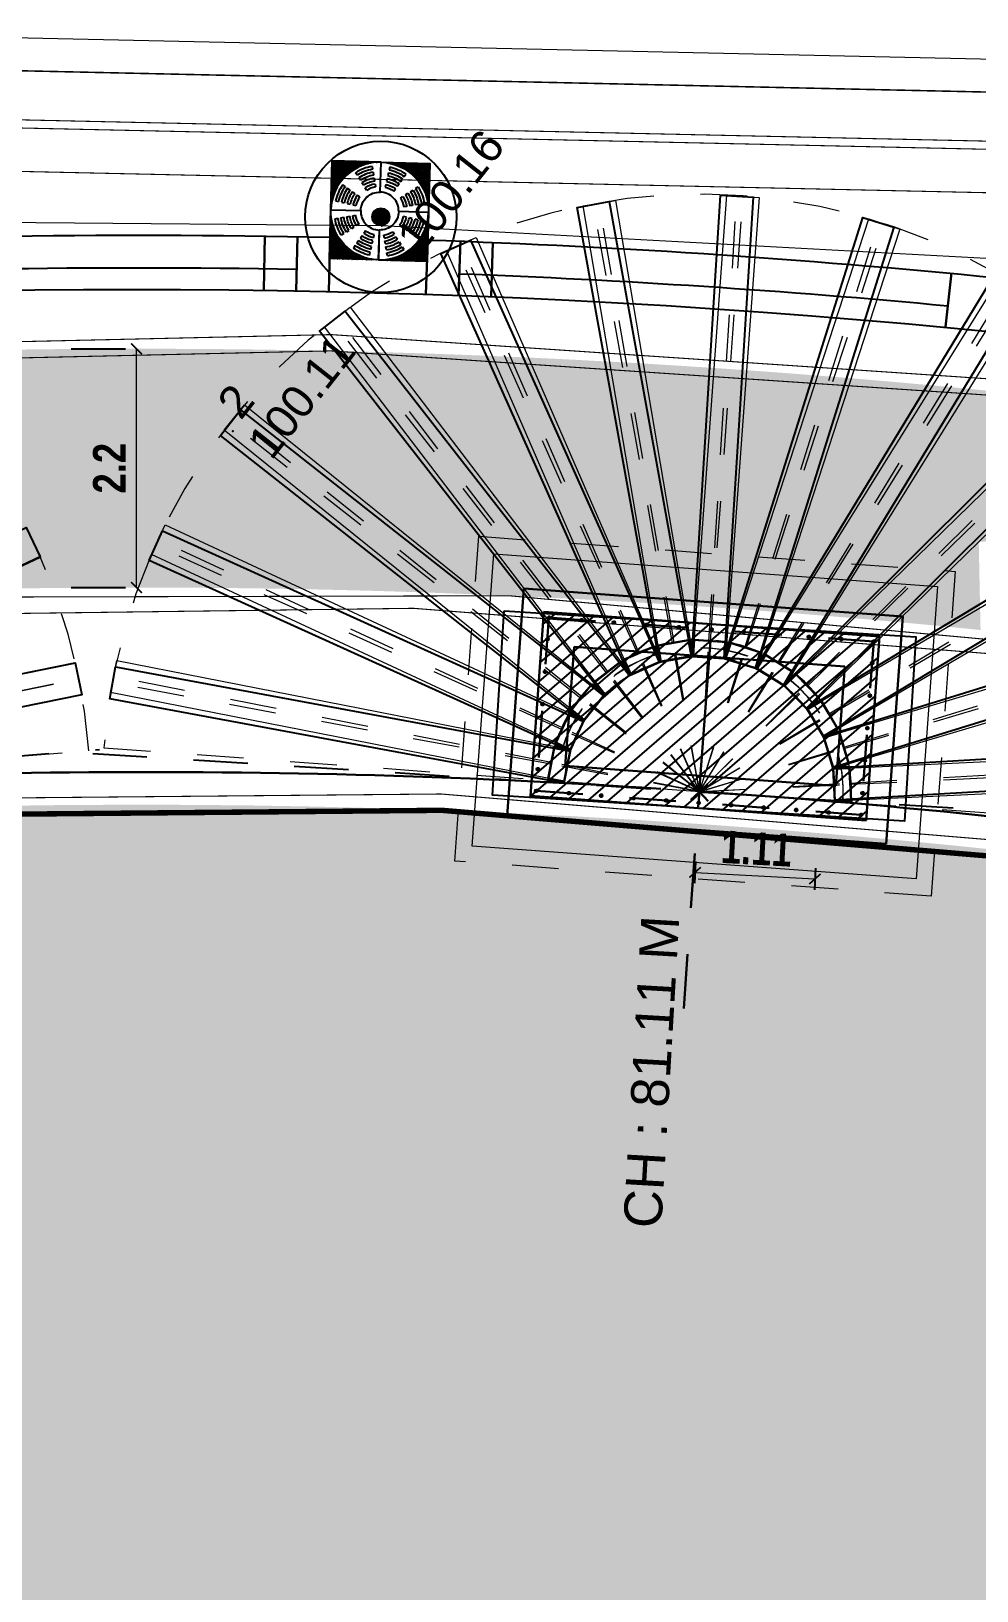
# Model space of a CAD drawing. Header units: metres. Extents: x 6 to 601, y -20 to 118.
# Drawn here: x 280.527 to 282.552, y 59.824 to 63.164 of the extents above; entities that cross this region are included whole.
import ezdxf

# ---------------------------------------------------------------- set-up
doc = ezdxf.new("R2010")
doc.units = ezdxf.units.M
doc.header["$MEASUREMENT"] = 0
for name, pattern in [('DASHED', [0.75, 0.5, -0.25]), ('DASHED2', [0.375, 0.25, -0.125]), ('HIDDEN', [0.375, 0.25, -0.125])]:
    doc.linetypes.add(name, pattern=pattern)
for name, color, linetype, lineweight in [('base plate', 40, 'Continuous', 30), ('boult', 142, 'Continuous', 30), ('DASHED LINE', 8, 'DASHED2', 5), ('EXISTING ROAD', 7, 'Continuous', 5), ('foundation wall and slab', 7, 'Continuous', 30), ('PDA_Tactile band', 250, 'Continuous', 30), ('Treegirth', 13, 'Continuous', 30), ('WALL', 46, 'Continuous', 30)]:
    doc.layers.add(name, color=color, linetype=linetype, lineweight=lineweight)
for name, color, linetype in [('EL', 4, 'Continuous'), ('FOOTPATH', 30, 'Continuous'), ('HATCH', 8, 'Continuous'), ('PDA-Tree Girth', 7, 'Continuous'), ('PDA-Tree Grating', 7, 'Continuous'), ('PDA_Kerb Edge', 7, 'Continuous'), ('PDA_Utility Band', 7, 'Continuous'), ('PN', 7, 'Continuous'), ('PT', 2, 'Continuous'), ('Tree foliage', 74, 'Continuous'), ('Treegirth Hach', 96, 'Continuous')]:
    doc.layers.add(name, color=color, linetype=linetype)
for name, color, linetype, true_color in [('PDA - Dimensions', 7, 'Continuous', 0x000000), ('PDA - Hatch 4 - Pedestrian Ramp', 7, 'Continuous', 0xb3b3b3), ('PDA_Chainage Lines', 7, 'DASHED', 0x636466), ('PDA_Chainage Text', 7, 'Continuous', 0x636466)]:
    doc.layers.add(name, color=color, linetype=linetype, true_color=true_color)
doc.styles.add('AR', font='arial.ttf')
doc.styles.add('ARIAL', font='arialbd.ttf', dxfattribs={"width": 0.8})
doc.styles.get("Standard").update_dxf_attribs({"font": 'arial.ttf'})
doc.dimstyles.new('PDA_Dimentions', dxfattribs={"dimtxt": 0.3, "dimasz": 0.1, "dimexe": 0.075, "dimexo": 0.625, "dimgap": 0.1, "dimtad": 1, "dimdsep": 46, "dimtxsty": 'ARIAL', "dimblk": 'ARCHTICK', "dimcen": 0.09, "dimadec": 0, "dimazin": 0, "dimtfac": 1, "dimtmove": 1, "dimatfit": 3, "dimldrblk": 'ARCHTICK', "dimfxl": 1, "dimfxlon": 1, "dimlwd": 9, "dimarcsym": 0})

# ---------------------------------------------------------------- blocks, each defined once
blk = doc.blocks.new('Survey Base')
at = {"layer": 'Treegirth Hach', "lineweight": 5}
blk.add_hatch(color=8, dxfattribs=at).paths.add_polyline_path([(9991.21648314368, 10019.48056638286, 1), (9991.051664457782, 10019.48056638286, 1)])
at = {"layer": 'FOOTPATH', "color": 8, "lineweight": 5, "elevation": 99.6477}
blk.add_lwpolyline([(10004.7866114594, 9983.211269995612), (10004.2325, 9986.7247), (10003.5593, 9990.6829), (10001.8389, 9997.6047), (9999.6429, 10004.4286), (9997.7572, 10009.3528), (9994.7248, 10014.2305), (9991.0763, 10019.4218), (9986.6774, 10025.1078), (9979.9372, 10032.6138), (9975.0012, 10037.5156), (9969.0402, 10042.1762), (9965.306, 10044.5989), (9960.9045, 10046.3417), (9954.5509, 10049.0768), (9947.7635, 10051.9592), (9932.1836, 10058.0972), (9925.8846, 10060.5998), (9916.5229, 10064.388), (9910.5096, 10066.7966), (9893.365074992047, 10073.6770752974)], dxfattribs=at)
at = {"layer": 'PT'}
for p in [(9991.0763, 10019.4218, 100.1605), (9988.741, 10019.331, 100.11), (9988.741, 10019.331, 100.11), (9988.7411, 10019.3317, 100.1061)]:
    blk.add_point(p, dxfattribs=at)
at = {"layer": 'Tree foliage'}
blk.add_circle((9991.134073800731, 10019.48056638286, 99.6477), 0.6969396368210732, dxfattribs=at)
at = {"layer": 'Treegirth', "color": 8, "lineweight": 5}
blk.add_circle((9991.134073800731, 10019.48056638286, 99.6477), 0.08240934294981997, dxfattribs=at)
at = {"layer": 'WALL', "color": 8, "lineweight": 5, "elevation": 99.6741}
for points in [[(10005.7433602174, 9976.214725753698), (10005.85086703158, 9978.471623570202), (10007.71474902527, 9979.52146025633), (10007.71155925502, 9982.737934850255), (10002.97827649431, 9999.693215556455), (10000.58913723579, 10006.69949227649), (9997.729791051574, 10013.32808185173), (9988.674198232458, 10025.37261413683), (9980.402598096907, 10034.86773244021), (9973.216165662312, 10041.51718168738), (9964.660724990565, 10046.7982571348), (9955.386045016352, 10051.1989520991), (9934.539648831074, 10059.20383697383), (9918.251381458234, 10065.60660556681), (9894.152096703952, 10075.48659133106)], [(10005.4437, 9976.229), (10005.5591, 9978.6516), (10007.41457509145, 9979.696701475195), (10007.4116, 9982.6967), (10002.6916, 9999.6044), (10000.309, 10006.5915), (9997.4685, 10013.1764), (9988.4409, 10025.1837), (9980.187, 10034.6585), (9973.0338, 10041.2772), (9964.5172, 10046.5343), (9955.2678, 10050.923), (9934.431, 10058.9242), (9918.1396, 10065.3282), (9894.032416778959, 10075.21142389933)]]:
    blk.add_lwpolyline(points, dxfattribs=at)
at = {"layer": 'EL'}
for s, p in [('100.16', (9991.0763, 10018.9718, 100.1605)), ('100.11', (9988.741, 10018.881, 100.11)), ('100.11', (9988.741, 10018.881, 100.11)), ('100.11', (9988.7411, 10018.8817, 100.1061))]:
    blk.add_text(s, height=0.3, dxfattribs=at).set_placement(p)
at = {"layer": 'PN'}
blk.add_text(' 2', height=0.3, dxfattribs=at).set_placement((9988.741, 10019.331, 100.11))
blk.add_text(' 2', height=0.3, dxfattribs=at).set_placement((9988.741, 10019.331, 100.11))
blk = doc.blocks.new('grating 2')
at = {"layer": 'PDA - Hatch 4 - Pedestrian Ramp', "ltscale": 0.1, "true_color": 0xc9c9c9}
h = blk.add_hatch(dxfattribs=at)
h.set_pattern_fill('ANSI36', color=9, scale=0.1, angle=95.22659420207617)
h.set_pattern_definition([(140.2265942020762, (8977.282069813158, -3736.417957618297), (-0.02480961240675281, 0.004387340564248081), [0.03125, -0.00625, 0, -0.00625])])
h.paths.add_polyline_path([(3400.416178192349, 2388.081141613099), (3400.493608786393, 2387.234675722997, -0.4142135623730951), (3401.262644082451, 2388.158572207144)])
at = {"layer": 'PDA-Tree Girth', "color": 254}
for p, q in [((3401.114567144472, 2388.06794988544), (3401.129424362024, 2388.018152292291)), ((3400.876625263392, 2387.884896955622), (3400.843938064359, 2387.925296017695)), ((3400.941999661459, 2387.804098831479), (3400.909312462425, 2387.844497893552)), ((3401.007374059524, 2387.723300707334), (3400.974686860492, 2387.763699769407)), ((3401.144281579577, 2387.96835469914), (3401.15913879713, 2387.918557105991)), ((3401.173996014683, 2387.868759512842), (3401.188853232235, 2387.818961919692)), ((3401.203710449789, 2387.769164326543), (3401.218567667342, 2387.719366733393)), ((3400.692705761778, 2387.663941452308), (3400.647046675877, 2387.688756469368)), ((3400.784023933576, 2387.614311418185), (3400.738364847677, 2387.639126435246)), ((3400.875342105374, 2387.564681384063), (3400.829683019476, 2387.589496401124)), ((3400.966660277173, 2387.51505134994), (3400.921001191274, 2387.539866367002)), ((3401.07274845759, 2387.64250258319), (3401.040061258557, 2387.682901645263)), ((3400.555861177751, 2387.396736898251), (3400.607527880209, 2387.391161142332)), ((3400.659194582667, 2387.385585386413), (3400.710861285124, 2387.380009630493)), ((3400.762527987582, 2387.374433874573), (3400.81419469004, 2387.368858118653)), ((3400.865861392496, 2387.363282362733), (3400.917528094955, 2387.357706606813))]:
    blk.add_line(p, q, dxfattribs=at)
at = {"layer": 'PDA-Tree Girth'}
blk.add_lwpolyline([(3400.493608786395, 2387.234675722997), (3401.011115059011, 2387.282014686775, -0.4142135623751762), (3401.309983046229, 2387.641065934526), (3401.262644082451, 2388.158572207144)], format="xyb", dxfattribs=at)
blk.add_arc((3401.340074676496, 2387.312106317042), 0.8499999999999772, 95.22659420206618, 185.2265942021243, dxfattribs=at)
at = {"layer": 'PDA-Tree Girth', "color": 254}
for radius, start, end in [(0.7887668520473567, 106.6125843642425, 128.9765942177965), (0.7368001588977109, 106.6125843642425, 128.9765942177965), (0.6848334657480651, 106.6125843642425, 128.9765942177965), (0.6328667725984195, 106.6125843642425, 128.9765942177965), (0.5809000794488037, 106.6125843642425, 128.9765942177965), (0.5289333862992164, 106.6125843642425, 128.9765942177965), (0.4769666931496293, 106.6125843642425, 128.9765942177965), (0.7887668520473567, 151.4765941863362, 173.8406040346555), (0.7368001588977109, 151.4765941863362, 173.8406040346555), (0.6848334657480651, 151.4765941863362, 173.8406040346555), (0.6328667725984195, 151.4765941863362, 173.8406040346555), (0.5809000794488037, 151.4765941863362, 173.8406040346555), (0.5289333862992164, 151.4765941863362, 173.8406040346555), (0.4769666931496293, 151.4765941863362, 173.8406040346555), (0.425000000000042, 151.4765941863362, 173.8406040346555), (0.425000000000042, 106.6125843642425, 128.9765942177965)]:
    blk.add_arc((3401.340074676496, 2387.312106317042), radius, start, end, dxfattribs=at)
at = {"layer": 'PDA-Tree Grating'}
blk.add_lwpolyline([(3401.262644082451, 2388.158572207144), (3400.416178192349, 2388.081141613099), (3400.493608786393, 2387.234675722997)], dxfattribs=at)
blk = doc.blocks.new('_ArchTick')
at = {"color": 0, "linetype": 'ByBlock', "const_width": 0.15}
blk.add_lwpolyline([(-0.5, -0.5), (0.5, 0.5)], dxfattribs=at)
blk = doc.blocks.new('*D547')
at = {"layer": 'Defpoints', "color": 0, "transparency": 16777216}
for p in [(352.2903097816247, 268.6305663205495), (352.3148610212012, 268.6305663205495), (352.3148610213467, 266.4305663224224)]:
    blk.add_point(p, dxfattribs=at)
at = {"layer": 'PDA_Tactile band', "color": 0, "lineweight": -2, "transparency": 16777216}
for p, q in [((351.6898610212012, 268.6305663205495), (352.1903097816247, 268.6305663205495)), ((351.6898610213467, 266.4305663224224), (352.1903097816247, 266.4305663224224))]:
    blk.add_line(p, q, dxfattribs=at)
at = {"layer": 'PDA_Tactile band', "color": 0, "lineweight": 9, "transparency": 16777216}
blk.add_line((352.2903097816247, 266.4305663224224), (352.2903097816247, 268.6305663205495), dxfattribs=at)
at = {"layer": 'PDA_Tactile band', "color": 0, "lineweight": 9, "transparency": 16777216, "xscale": 0.1, "yscale": 0.1, "zscale": 0.1}
for p, rotation in [((352.2903097816247, 268.6305663205495), 90), ((352.2903097816247, 266.4305663224224), 270)]:
    blk.add_blockref('_ArchTick', p, dxfattribs=dict(at, rotation=rotation))
at = {"layer": 'PDA_Tactile band', "color": 0, "transparency": 16777216, "insert": (352.0396958662086, 267.5305663214858), "char_height": 0.3, "attachment_point": 5, "rotation": 90, "style": 'ARIAL'}
blk.add_mtext('2.2', dxfattribs=at)
blk = doc.blocks.new('*U448')
blk.add_lwpolyline([(0.05641654661860684, -0.1579309129576671), (0.09249480239503782, 0.1398917850694232), (-0.05641654661849316, 0.1579309129576671), (-0.09249480239498098, -0.139891785069409)], close=True)
blk = doc.blocks.new('*U449')
at = {"color": 0, "linetype": 'ByBlock', "lineweight": -2, "transparency": 16777216}
for p, rotation in [((414.4703104639679, 57.93435851669083), 276.9230769230771), ((413.8588475626099, 57.78330548421348), 304.6153846153848), ((414.1554084339013, 57.89595451952702), 290.7692307692309), ((414.7852526914445, 57.89628557498259), 263.0769230769233), ((415.0819318188385, 57.78394835538489), 249.2307692307695), ((413.5978628899781, 57.60295816322004), 318.4615384615385), ((415.3431059336506, 57.60387548877154), 235.3846153846157), ((413.3876218965387, 57.36539368730702), 332.3076923076924), ((415.5535965456571, 57.36653215561189), 221.5384615384619), ((413.2403430246354, 57.08441844030273), 346.1538461538462), ((415.7011707055906, 57.08571188772127), 207.6923076923081), ((415.7772519396858, 56.77773493832933), 193.8461538461543)]:
    blk.add_blockref('*U448', p, dxfattribs=dict(at, rotation=rotation))
blk.add_blockref('*U448', (413.1645855869664, 56.7763616822596), dxfattribs=at)
blk = doc.blocks.new('*U450')
at = {"layer": 'DASHED LINE'}
blk.add_line((0.690436106006814, -0.08347524936893791), (-0.6904361060068709, 0.08347524936894501), dxfattribs=at)
blk = doc.blocks.new('*U451')
at = {"color": 0, "linetype": 'ByBlock', "lineweight": -2, "transparency": 16777216}
for p, rotation in [((414.3042208211149, 57.293600452492), 290.7692307692309), ((414.470645869143, 57.31389462633893), 276.9230769230771), ((414.6370916214359, 57.29377096745409), 263.0769230769233), ((414.7938848558761, 57.23439898974537), 249.2307692307695), ((414.1474884962126, 57.23406786953098), 304.6153846153847), ((414.9319133195982, 57.13922917674881), 235.3846153846157), ((414.0095576074607, 57.13875669478542), 318.4615384615385), ((415.0431553000037, 57.01379245206759), 221.5384615384619), ((413.898444196755, 57.01320606728951), 332.3076923076924), ((415.1211458175395, 56.86537874219625), 207.692307692308), ((413.8206057716448, 56.86471253315535), 346.1538461538462), ((415.1613523468105, 56.70261331249061), 193.8461538461542)]:
    blk.add_blockref('*U450', p, dxfattribs=dict(at, rotation=rotation))
blk.add_blockref('*U450', (413.7805660184665, 56.70190599683478), dxfattribs=at)
blk = doc.blocks.new('*U452')
blk.add_lwpolyline([(2.095111397620485, -0.4048994177627776), (-2.131111158647741, 0.1070653833203465), (-2.095126483942636, 0.4048994177627776), (2.131111158647684, -0.1070672108780428)])
blk = doc.blocks.new('*U453')
at = {"color": 0, "linetype": 'ByBlock', "lineweight": -2, "transparency": 16777216}
for p, rotation in [((422.636090987239, 59.98795750242099), 276.9230769230771), ((421.8297471062255, 59.88974331678241), 290.7692307692308), ((423.4425081736191, 59.89034704079299), 263.0769230769233), ((424.2021326297007, 59.60258469712863), 249.2307692307694), ((421.0703383060025, 59.60141233535253), 304.6153846153847), ((424.8708177432189, 59.14139417286815), 235.3846153846156), ((420.4019986657002, 59.13972130673158), 318.4615384615385), ((425.4097019659474, 58.53357818492218), 221.5384615384618), ((419.8635696558973, 58.53150203532439), 332.3076923076924), ((425.7874673056259, 57.81446078918896), 207.6923076923079), ((419.4863428135336, 57.81210201439807), 346.1538461538462), ((425.9821594138331, 57.0258344748231), 193.8461538461542)]:
    blk.add_blockref('*U452', p, dxfattribs=dict(at, rotation=rotation))
blk.add_blockref('*U452', (419.2922411915235, 57.02333015825616), dxfattribs=at)
blk = doc.blocks.new('*U454')
at = {"layer": 'DASHED LINE'}
blk.add_line((2.038678879989163, -0.2469656562969931), (-2.03867887998922, 0.2469656562970002), dxfattribs=at)
blk = doc.blocks.new('*U455')
at = {"color": 0, "linetype": 'ByBlock', "lineweight": -2, "transparency": 16777216}
for p, rotation in [((422.6360692458626, 60.06294154116071), 276.9230769230772), ((421.8117811415721, 59.96254325258238), 290.769230769231), ((423.4604319190496, 59.96315738269681), 263.0769230769233), ((424.2369601990038, 59.66898986977994), 249.2307692307695), ((421.035472234634, 59.66779730056104), 304.6153846153848), ((424.9205250846597, 59.1975349490054), 235.3846153846157), ((420.3522587769516, 59.19583324847024), 318.4615384615385), ((425.4714002695203, 58.57619186669973), 221.5384615384619), ((419.8018466513055, 58.57407993149798), 332.3076923076924), ((425.8575708901913, 57.8410708243163), 207.6923076923081), ((419.4162238097715, 57.83867139244531), 346.1538461538462), ((426.0565941138724, 57.03489438478218), 193.8461538461543)]:
    blk.add_blockref('*U454', p, dxfattribs=dict(at, rotation=rotation))
blk.add_blockref('*U454', (419.2178012502176, 57.03234690250072), dxfattribs=at)
blk = doc.blocks.new('tree1')
at = {"color": 1, "lineweight": 30}
for p, q in [((488.4161584743432, 79.61352992475265), (488.5842318650034, 79.45307710396216)), ((488.4258935361611, 79.45539307698962), (488.5721723742903, 79.60859721413729))]:
    blk.add_line(p, q, dxfattribs=at)
at = {"linetype": 'DASHED'}
blk.add_line((482.9002406898329, 79.53326005811515), (494.1002406898329, 79.53326005811515), dxfattribs=at)
blk.add_lwpolyline([(486.6002406898334, 81.08326005811514), (490.4002406898334, 81.08326005811514), (490.4002406898334, 79.38326005811514), (486.6002406898334, 79.38326005811514)], close=True)
at = {"layer": 'DASHED LINE'}
for radius in [1.4, 1.324999999999998, 1.25]:
    blk.add_arc((488.5002406898328, 79.53326005811509), radius, 2.882441545614316e-07, 180.0000002882435, dxfattribs=at)
for name, p in [('*U453', (65.86288834761234, 22.91482931064924)), ('*U455', (65.86288834761234, 22.91482931064924)), ('*U449', (74.02923856535944, 22.91482931064924)), ('*U451', (74.02923856535944, 22.91482931064924))]:
    blk.add_blockref(name, p)
blk = doc.blocks.new('*D512')
at = {"layer": 'Defpoints', "color": 0, "transparency": 16777216}
for p in [(357.4748791525853, 264.5300230566754), (358.5794280849495, 264.4695242012967), (358.5398292801107, 263.7465548602436)]:
    blk.add_point(p, dxfattribs=at)
at = {"layer": 'PDA_Tactile band', "color": 0, "lineweight": -2, "transparency": 16777216}
for p, q in [((357.4406976032517, 263.9059584593098), (357.4298112998532, 263.7072033800438)), ((358.5452465356159, 263.8454596039311), (358.5343602322174, 263.6467045246651))]:
    blk.add_line(p, q, dxfattribs=at)
at = {"layer": 'PDA_Tactile band', "color": 0, "lineweight": 9, "transparency": 16777216}
blk.add_line((357.4352803477465, 263.8070537156223), (358.5398292801107, 263.7465548602436), dxfattribs=at)
at = {"layer": 'PDA_Tactile band', "color": 0, "lineweight": 9, "transparency": 16777216, "xscale": 0.1, "yscale": 0.1, "zscale": 0.1}
for p, rotation in [((357.4352803477465, 263.8070537156223), 176.8649021794311), ((358.5398292801107, 263.7465548602436), 356.8649021794311)]:
    blk.add_blockref('_ArchTick', p, dxfattribs=dict(at, rotation=rotation))
at = {"layer": 'PDA_Tactile band', "color": 0, "transparency": 16777216, "insert": (358.0012610089902, 264.0270431234824), "char_height": 0.3, "attachment_point": 5, "rotation": 356.8649021794311, "style": 'ARIAL'}
blk.add_mtext('1.11', dxfattribs=at)
blk = doc.blocks.new('*U457')
blk.add_lwpolyline([(0.05641654661860684, -0.1579309129576671), (0.09249480239503782, 0.1398917850694232), (-0.05641654661849316, 0.1579309129576671), (-0.09249480239498098, -0.139891785069409)], close=True)
blk = doc.blocks.new('*U458')
at = {"layer": 'DASHED LINE'}
blk.add_line((0.690436106006814, -0.08347524936893791), (-0.6904361060068709, 0.08347524936894501), dxfattribs=at)
blk = doc.blocks.new('*U459')
at = {"layer": 'DASHED LINE'}
blk.add_line((2.038678879989163, -0.2469656562969931), (-2.03867887998922, 0.2469656562970002), dxfattribs=at)
blk = doc.blocks.new('zw$CD35')
at = {"lineweight": 9}
for points in [[(5.349329248408637, 1.240885874912236), (5.34814641271695, 5.498005047963202), (5.648146374945398, 5.498182667830654), (5.649329214859524, 1.241048298166129)], [(5.056744048123843, 1.168770098260079), (4.036800280637658, 5.30190205403218), (4.328040281974924, 5.373869202836037), (5.347987690348521, 1.240722493046846)], [(5.650670889520255, 1.24088587659311), (6.668317727734042, 5.374583974583807), (6.959642743504448, 5.302961742893777), (5.941992272602735, 1.169248888864999)], [(4.78991927700249, 1.028729653445479), (2.810490002143346, 4.797671785992625), (3.076044232326041, 4.93724599463435), (5.055480573142426, 1.168290408116425)], [(5.943256090609568, 1.168770103205011), (7.920590667487594, 4.938811618061449), (8.186309985806728, 4.799551958583543), (6.208968350449029, 1.029496985831797)], [(4.564361820873566, 0.8289031820947539), (1.740484273163613, 4.014618274220545), (1.96491968558387, 4.213687997025488), (4.788807313673144, 1.027961532871107)], [(6.210080863293198, 1.028729661367094), (9.03218768054606, 4.216013483789148), (9.256858660483639, 4.017209661743958), (6.434741769172539, 0.829914461693325)], [(4.393180259219304, 0.5809038723831392), (0.8889679373541954, 2.998249742536429), (1.059241161631681, 3.245245770804166), (4.563465992463183, 0.8278912714654438)], [(6.435638321651363, 0.8289031925326706), (9.938506789001229, 3.24819597206648), (10.10907236984906, 3.001401742968779), (6.606191398330043, 0.5821003272995384)], [(4.286323042183334, 0.2991445427502681), (0.3054280290163405, 1.807633835652472), (0.411643404274034, 2.088201658014115), (4.392552628018835, 0.5797069802665272)], [(6.606819886072339, 0.5809038847307477), (10.58687602060565, 2.091605118801258), (10.69342355078553, 1.811163266185682), (6.713353208669001, 0.3004566393736887)], [(4.250000322809683, 2.128089704456215e-08), (0.02377776654145691, 0.5119648223640212), (0.05976244124656205, 0.8097988568064522), (4.286000083836882, 0.2978322281656318)], [(6.713677106251571, 0.2991445562899672), (10.93961451234467, 0.8134577803485636), (10.97595183668705, 0.5156665653244725), (6.749999345289769, 0.001351505324873603)]]:
    blk.add_lwpolyline(points, dxfattribs=at)
at = {"layer": 'DASHED LINE', "lineweight": 9}
blk.add_line((1.587304723216221e-07, 3.637978807091713e-12), (10.99999984127862, 4.609501047525555e-08), dxfattribs=at)
for centre, radius, start, end in [((5.5, 0.001321378349530278), 5.500000000000005, 359.986235134099, 180.0137653460444), ((5.500000075886419, 2.825254341587424e-08), 1.4, 2.882736701088755e-07, 180.0000002882737), ((5.500000075886419, 2.825254341587424e-08), 1.324999999999998, 2.882736701088755e-07, 180.0000002882737), ((5.500000075886419, 2.825254341587424e-08), 1.25, 2.882736701088755e-07, 180.0000002882737)]:
    blk.add_arc(centre, radius, start, end, dxfattribs=at)
at = {"color": 0, "linetype": 'ByBlock', "lineweight": 9}
for name, p, rotation in [('*U459', (5.49871697952824, 3.444510821948228), 276.9230769230772), ('*U459', (4.674428875237709, 3.344112533369895), 290.769230769231), ('*U459', (6.323079652715251, 3.34472666348433), 263.0769230769233), ('*U459', (7.099607932669414, 3.050559150567452), 249.2307692307695), ('*U459', (3.898119968299682, 3.049366581348558), 304.6153846153848), ('*U459', (7.78317281832534, 2.579104229792918), 235.3846153846157), ('*U459', (3.214906510617254, 2.57740252925776), 318.4615384615385), ('*U459', (8.334048003185956, 1.957761147487247), 221.5384615384619), ('*U459', (2.664494384971135, 1.955649212285493), 332.3076923076924), ('*U459', (8.720218623856965, 1.222640105103821), 207.6923076923081), ('*U459', (2.278871543437106, 1.22024067323283), 346.1538461538462), ('*U457', (4.887845514022615, 1.164874765000995), 304.6153846153848), ('*U457', (5.184406385314048, 1.27752380031454), 290.7692307692309), ('*U458', (5.33321877252763, 0.6751697332795175), 290.7692307692309), ('*U457', (5.499308415380654, 1.315927797478345), 276.9230769230771), ('*U458', (5.499643820555718, 0.6954639071264452), 276.9230769230771), ('*U458', (5.666089572848648, 0.6753402482416107), 263.0769230769233), ('*U457', (5.814250642857246, 1.277854855770109), 263.0769230769233), ('*U457', (6.110929770251232, 1.165517636172403), 249.2307692307695), ('*U457', (4.626860841390851, 0.9845274440075613), 318.4615384615385), ('*U458', (5.176486447625336, 0.6156371503184985), 304.6153846153847), ('*U458', (5.822882807288863, 0.615968270532882), 249.2307692307695), ('*U457', (6.372103885063325, 0.9854447695590594), 235.3846153846157), ('*U458', (5.038555558873441, 0.5203259755729377), 318.4615384615385), ('*U458', (5.960911271010957, 0.5207984575363227), 235.3846153846157), ('*U459', (8.919241847538103, 0.4164636655697009), 193.8461538461543), ('*U457', (4.416619847951438, 0.746962968094536), 332.3076923076924), ('*U458', (6.07215325141641, 0.3953617328551076), 221.5384615384619), ('*U457', (6.582594497069863, 0.7481014363994092), 221.5384615384619), ('*U458', (4.9274421481677, 0.394775348077026), 332.3076923076924), ('*U457', (4.26934097604817, 0.4659877210902437), 346.1538461538462), ('*U458', (6.150143768952205, 0.2469480229837657), 207.692307692308), ('*U457', (6.730168657003333, 0.4672811685087908), 207.692307692308), ('*U458', (4.849603723057555, 0.2462818139428649), 346.1538461538462), ('*U458', (6.190350298223223, 0.08418259327812905), 193.8461538461542), ('*U457', (6.80624989109856, 0.1593042191168479), 193.8461538461542)]:
    blk.add_blockref(name, p, dxfattribs=dict(at, rotation=rotation))
for name, p in [('*U459', (2.08044898388323, 0.4139161832882365)), ('*U457', (4.19358353837913, 0.1579309630471144)), ('*U458', (4.809563969879264, 0.08347527762229845))]:
    blk.add_blockref(name, p, dxfattribs=at)
blk = doc.blocks.new('site plan')
at = {"true_color": 0xf27172, "transparency": 33554585}
h = blk.add_hatch(color=11, dxfattribs=at)
h.dxf.hatch_style = 1
edge = h.paths.add_edge_path()
edge.add_arc((352.3148610264307, 189.4305662853658), 79.20000003518692, 112.7258545018462, 119.6243027778354)
edge.add_line((313.165459101645, 258.2779651796245), (310.5484366106339, 256.789820863467))
edge.add_line((310.5484366106339, 256.789820863467), (311.5713872515062, 254.8406972009325))
edge.add_line((311.5713872515062, 254.8406972009325), (314.2529424985314, 256.365537439422))
edge.add_arc((352.3148610213557, 189.4305663188952), 77.00000000353165, 112.7958497296587, 119.6243027778375, ccw=False)
edge.add_line((322.4813026911997, 260.4161902008127), (321.7181352636744, 262.481783784955))
edge = h.paths.add_edge_path()
edge.add_line((334.1697514640528, 264.2620770593385), (333.6799247771141, 266.4070507241686))
edge.add_arc((352.3148610264252, 189.4305662853512), 79.20000003519809, 103.6086942529211, 107.0827567359907)
edge.add_line((329.0496499988767, 265.1363782248518), (329.2178546852083, 264.0617705672739))
edge.add_line((329.2178546852083, 264.0617705672739), (328.0542284217154, 263.7562410942082))
edge.add_line((328.0542284217154, 263.7562410942082), (327.8952447771117, 264.7719383714211))
edge.add_arc((352.3148610264179, 189.430566285364), 79.20000003518369, 107.9585262476056, 112.7258545018372)
edge.add_line((321.7181352636744, 262.481783784955), (322.4813026911997, 260.4161902008127))
edge.add_arc((352.3148610213466, 189.4305663188898), 77.00000000353315, 103.62998673629733, 112.79584972965091, ccw=False)
edge = h.paths.add_edge_path()
edge.add_line((343.977041262835, 267.3170424417622), (345.1776995282853, 267.287521947168))
edge.add_line((345.1776995282853, 267.287521947168), (345.2071570907556, 266.1018161155316))
edge.add_arc((352.3148610213993, 189.4305663188334), 77.00000000359344, 94.45202232615537, 95.29638959733808, ccw=False)
edge.add_line((346.3377913633758, 266.1982329425919), (346.1288330102452, 268.3886125058507))
edge.add_arc((352.3148610264288, 189.4305662853621), 79.20000003518821, 94.4797306405134, 103.6086942529256)
edge.add_line((333.6799247771141, 266.4070507241686), (334.1697514640528, 264.2620770593385))
edge.add_arc((352.3148610213411, 189.4305663188952), 77.00000000352645, 96.19153271988267, 103.62998673629443, ccw=False)
edge.add_line((344.0102233725574, 265.9814186594504), (343.977041262835, 267.3170424417622))
edge = h.paths.add_edge_path()
edge.add_arc((352.314861026427, 189.4305662853658), 79.20000003518449, 85.36612871924618, 94.47973064051229)
edge.add_line((346.1288330102452, 268.3886125058507), (346.3377913633758, 266.1982329425919))
edge.add_arc((352.3148610213411, 189.4305663188934), 77.00000000352907, 85.28980767295087, 94.45202232611558, ccw=False)
edge.add_line((358.6377775310757, 266.1705215401107), (358.7132842070187, 268.3716847622109))
edge = h.paths.add_edge_path()
edge.add_line((369.0384760351662, 268.0286226413027), (368.4631496594138, 268.2072220706305))
edge.add_line((368.4631496594138, 268.2072220706305), (368.2081174827126, 267.0195114050657))
edge.add_arc((352.3148610264179, 189.4305662853603), 79.2000000351907, 78.42371635041225, 85.36612871923995)
edge.add_line((358.7132842070187, 268.3716847622109), (358.6377775310757, 266.1705215401107))
edge.add_arc((352.3148610213866, 189.4305663188825), 77.00000000353644, 84.2233783267871, 85.28980767298532, ccw=False)
edge.add_line((360.0649378811886, 266.0395495337234), (360.0481643383009, 266.8540564882314))
edge.add_line((360.0481643383009, 266.8540564882314), (361.1578817691989, 266.8729401733144))
edge.add_line((361.1578817691989, 266.8729401733144), (361.177530416946, 265.9188209187196))
edge.add_arc((352.3148610213484, 189.4305663189098), 77.00000000351291, 77.99274978828959, 83.3906299983131, ccw=False)
edge.add_line((368.3335917512049, 264.7459051706028), (369.0384760351662, 268.0286226413027))
h.paths.add_polyline_path([(312.6202260284881, 255.4274295151754), (318.5106436476144, 258.6172102437904), (318.4826347083344, 258.6747010717991), (312.5922170892081, 255.4849203431841)], flags=17)
h.paths.add_polyline_path([(337.5449007800835, 265.1904710718863), (344.2061820409763, 265.8969077552683), (344.1167729100707, 265.9457617465741), (337.4554916491779, 265.2393250631903)], flags=16)
h.paths.add_polyline_path([(362.0291969791633, 266.6180876915769), (362.1047467109365, 267.2295224407935), (361.4911997842828, 267.3053331561605), (361.4156500525096, 266.6938984069438)], flags=16)
at = {"true_color": 0xf26722}
h = blk.add_hatch(dxfattribs=at)
h.set_pattern_fill('ANSI31', color=30, scale=0.9999999999999999, angle=-4.207251968083345, style=0)
h.set_pattern_definition([(40.79274803191665, (-11568.662473988, -10499.22532311119), (-0.08166559816836923, 0.09463471918805721), [])])
h.paths.add_polyline_path([(359.0098422227711, 264.2842234947639), (359.1345617492698, 265.9796423337866), (356.0434405401011, 266.2070334448726), (355.9187210136006, 264.5116146058481)])
at = {"layer": 'HATCH', "transparency": 33554539}
h = blk.add_hatch(color=9, dxfattribs=at)
h.dxf.hatch_style = 1
edge = h.paths.add_edge_path()
edge.add_line((398.3203993259576, 223.5948501189359), (398.2467099829537, 223.4641372269434))
edge.add_arc((359.6859929776801, 159.1362964110049), 75.00000000001013, 50.643027904231985, 59.05981801813658, ccw=False)
edge.add_line((407.2472450699024, 217.1270482549116), (420.1046861651594, 205.7425696610298))
edge.add_line((420.1046861651594, 205.7425696610298), (420.8094782192929, 205.0855419844447))
edge.add_line((420.8094782192929, 205.0855419844447), (426.7812055969134, 211.8232616019814))
edge.add_line((426.7812055969134, 211.8232616019814), (425.7956355365113, 213.1024875697058))
edge.add_line((425.7956355365113, 213.1024875697058), (416.1118382745717, 221.7624692343961))
edge.add_line((416.1118382745717, 221.7624692343961), (407.675593800961, 228.7029774813527))
edge.add_line((407.675593800961, 228.7029774813527), (397.9149773290828, 235.6102521388693))
edge.add_line((397.9149773290828, 235.6102521388693), (386.314013544601, 241.8729637314991))
edge.add_line((386.314013544601, 241.8729637314991), (377.9310103320986, 245.1417021162761))
edge.add_line((377.9310103320986, 245.1417021162761), (370.004542349363, 247.1773856186501))
edge.add_line((370.004542349363, 247.1773856186501), (361.3097273447547, 248.3728635135467))
edge.add_line((361.3097273447547, 248.3728635135467), (352.0254405817377, 248.5341186884871))
edge.add_line((352.0254405817377, 248.5341186884871), (343.4882141783619, 247.6993770357221))
edge.add_line((343.4882141783619, 247.6993770357221), (335.9139085503266, 246.2670993457305))
edge.add_line((335.9139085503266, 246.2670993457305), (328.3596033347476, 243.666881654497))
edge.add_line((328.3596033347476, 243.666881654497), (319.6629500633953, 239.6837235734347))
edge.add_line((319.6629500633953, 239.6837235734347), (319.5471197944607, 239.6211706060803))
edge.add_line((319.5471197944607, 239.6211706060803), (321.5574075041695, 235.8133975529236))
edge.add_line((321.5574075041695, 235.8133975529236), (272.7275633488734, 208.0245052619248))
edge.add_line((272.7275633488734, 208.0245052619248), (278.0056757168622, 198.8389367912332))
edge.add_arc((432.4627185270929, -58.34392022211796), 300.0000000253854, 119.65879195034401, 120.98788440321641, ccw=False)
edge.add_line((284.0125765543999, 202.3523692864183), (322.5566917870638, 224.3008189144221))
edge.add_arc((359.6859929776747, 159.1362964110067), 75.00000000000819, 68.39042136316829, 119.67353207975981, ccw=False)
edge.add_line((387.3069919584923, 228.864916182969), (387.3659540972676, 229.0028996805177))
edge.add_arc((359.6859929777474, 159.1362964110758), 75.14999999991836, 59.06286877645181, 68.38737060490178, ccw=False)
edge = h.paths.add_edge_path()
edge.add_arc((349.3010737985187, 183.2254006047624), 81.89159830320767, 61.67163064802283, 66.55978401002817)
edge.add_line((381.8768936897104, 258.3589472471904), (381.8010254331712, 258.3911790539078))
edge.add_arc((359.0054820677524, 203.3172762747963), 59.60513035509366, 54.30315257286412, 67.51493234201462, ccw=False)
edge.add_line((393.7848686451925, 251.723534485518), (393.8556885749858, 251.8566782141697))
edge.add_arc((354.4186595736501, 193.2390454698689), 70.64917639292004, 56.0679491882368, 60.69628579069675)
edge.add_arc((352.3148610210937, 189.4305663229297), 74.99999999976491, 50.555828616822396, 60.71876623491141, ccw=False)
edge.add_line((399.9643149738331, 247.3488668674945), (426.1371010257917, 225.8164850111243))
edge.add_arc((330.8381931213371, 109.9798839230934), 149.9999999980311, 47.181571827729215, 50.55582861685792, ccw=False)
edge.add_line((432.7897821686583, 220.0065783664668), (433.461019319695, 219.3846048124851))
edge.add_line((433.461019319695, 219.3846048124851), (427.140824567834, 212.2303391908226))
edge.add_line((427.140824567834, 212.2303391908226), (427.498951335785, 212.639353591625))
edge.add_line((427.498951335785, 212.639353591625), (426.0958726766057, 213.5047626797495))
edge.add_line((426.0958726766057, 213.5047626797495), (416.4374589846284, 222.1420444422365))
edge.add_line((416.4374589846284, 222.1420444422365), (407.9792388866026, 229.1006320612996))
edge.add_line((407.9792388866026, 229.1006320612996), (398.1791149908786, 236.0358648532401))
edge.add_line((398.1791149908786, 236.0358648532401), (386.524392843321, 242.327597579806))
edge.add_line((386.524392843321, 242.327597579806), (378.0845744193266, 245.6184896078375))
edge.add_line((378.0845744193266, 245.6184896078375), (370.1010999551254, 247.6688135722943))
edge.add_line((370.1010999551254, 247.6688135722943), (361.3482586408572, 248.8722696898985))
edge.add_line((361.3482586408572, 248.8722696898985), (352.0053878903054, 249.0345423873878))
edge.add_line((352.0053878903054, 249.0345423873878), (343.4172933091158, 248.1948270130833))
edge.add_line((343.4172933091158, 248.1948270130833), (335.7854211527811, 246.7516636712244))
edge.add_line((335.7854211527811, 246.7516636712244), (328.1736885489918, 244.1316792765738))
edge.add_line((328.1736885489918, 244.1316792765738), (319.4398125364369, 240.1314727910485))
edge.add_line((319.4398125364369, 240.1314727910485), (319.3136729533489, 240.0633523826655))
edge.add_line((319.3136729533489, 240.0633523826655), (317.364540297036, 243.7552889994367))
edge.add_line((317.364540297036, 243.7552889994367), (289.9088339607588, 228.1428697642787))
edge.add_line((289.9088339607588, 228.1428697642787), (268.2376559472323, 215.8383502484321))
edge.add_line((268.2376559472323, 215.8383502484321), (263.0063138116147, 224.9425238677322))
edge.add_line((263.0063138116147, 224.9425238677322), (284.7185724453229, 237.270365883227))
edge.add_line((284.7185724453229, 237.270365883227), (315.241564482134, 254.6269671723549))
edge.add_arc((352.314861020961, 189.4305663227296), 75.00000000000541, 61.44883574043621, 119.6243021433603, ccw=False)
at = {"color": 30, "true_color": 0xf26722}
for points in [[(356.0709381062134, 266.1548755465446), (356.1083370511988, 266.15212438052)], [(356.0910131617202, 266.172199436025), (356.0882619956938, 266.1348004910433)], [(356.370129666042, 266.1328662183441), (356.4075286110256, 266.1301150523159)], [(356.3902047215433, 266.1501901078173), (356.3874535555187, 266.1127911628355)], [(356.6693212258688, 266.1108568901363), (356.7067201708505, 266.1081057241081)], [(356.6893962813738, 266.1281807796131), (356.6866451153473, 266.0907818346295)], [(356.9685127856992, 266.0888475619304), (357.0059117306791, 266.0860963959076)], [(356.9885878411969, 266.1061714514071), (356.9858366751741, 266.0687725064254)], [(357.2877794010292, 266.0841621232012), (357.2850282350046, 266.0467631782212)], [(356.0562652207427, 265.955414506665), (356.0936641657245, 265.9526633406331)], [(356.0763402762441, 265.9727383961399), (356.0735891102195, 265.93533945116)], [(357.267704345526, 266.0668382337226), (357.3051032905078, 266.0640870676998)], [(357.5668959053528, 266.0448289055166), (357.6042948503327, 266.042077739492)], [(357.586970960856, 266.062152794997), (357.5842197948314, 266.0247538500153)], [(357.8660874651814, 266.0228195773125), (357.9034864101613, 266.0200684112879)], [(357.8861625206846, 266.0401434667911), (357.8834113546582, 266.0027445218093)], [(358.1652790250082, 266.0008102491047), (358.2026779699881, 265.9980590830801)], [(358.1853540805096, 266.0181341385851), (358.1826029144831, 265.9807351935997)], [(358.4644705848368, 265.9788009208987), (358.5018695298168, 265.9760497548759)], [(358.4845456403382, 265.9961248103791), (358.4817944743136, 265.9587258653974)], [(358.7636621446654, 265.9567915926928), (358.8010610896454, 265.9540404266681)], [(358.7837372001668, 265.974115482175), (358.7809860341404, 265.9367165371914)], [(359.0623287954459, 265.9348208781958), (359.099727740424, 265.9320697121693)], [(359.0824038509436, 265.952144767678), (359.079652684919, 265.9147458226944)], [(356.0342558925386, 265.6562229468364), (356.0716548375185, 265.6534717808099)], [(356.0543309480399, 265.6735468363149), (356.0515797820135, 265.6361478913313)], [(359.0476559099698, 265.7353598383124), (359.0850548549479, 265.732608672286)], [(359.0677309654729, 265.7526837277874), (359.0649797994447, 265.7152847828074)], [(356.0122465643326, 265.3570313870059), (356.0496455093107, 265.3542802209813)], [(356.032321619834, 265.3743552764809), (356.0295704538057, 265.3369563315046)], [(359.0256465817674, 265.4361682784875), (359.0630455267456, 265.4334171124628)], [(359.0457216372652, 265.4534921679606), (359.0429704712406, 265.4160932229806)], [(356.0103122916298, 265.0751637166559), (356.0075611255998, 265.0377647716778)], [(359.0036372535596, 265.1369767186588), (359.0410361985359, 265.1342255526288)], [(359.0237123090592, 265.154300608132), (359.0209611430328, 265.1169016631538)], [(355.9902372361266, 265.0578398271791), (356.0276361811048, 265.0550886611527)], [(355.9883029634238, 264.7759721568254), (355.9855517973938, 264.7385732118528)], [(358.9816279253537, 264.8377851588302), (359.0190268703318, 264.835033992802)], [(359.001702980855, 264.8551090483052), (358.9989518148268, 264.8177101033252)], [(355.9682279079207, 264.7586482673487), (356.0056268529006, 264.7558971013259)], [(355.9535550224518, 264.5591872274654), (355.99095396743, 264.5564360614389)], [(355.973630077955, 264.5765111169458), (355.9708789119286, 264.5391121719622)], [(356.2527465822786, 264.5371778992576), (356.2901455272604, 264.534426733233)], [(356.27282163778, 264.554501788738), (356.2700704717518, 264.5171028437544)], [(356.5519381421054, 264.5151685710534), (356.5893370870872, 264.5124174050306)], [(356.5720131976068, 264.5324924605338), (356.5692620315804, 264.4950935155503)], [(356.8511297019359, 264.4931592428475), (356.8885286469158, 264.4904080768229)], [(356.8712047574354, 264.510483132326), (356.868453591409, 264.4730841873425)], [(357.1703963172658, 264.4884738041183), (357.1676451512376, 264.4510748591401)], [(358.9596185971477, 264.5385935990034), (358.9970175421277, 264.5358424329752)], [(358.9796936526491, 264.5559174884784), (358.9769424866245, 264.5185185434984)], [(357.1503212617627, 264.4711499146433), (357.1877202067426, 264.4683987486187)], [(357.4495128215895, 264.4491405864355), (357.4869117665676, 264.4463894204091)], [(357.4695878770908, 264.4664644759141), (357.4668367110644, 264.4290655309323)], [(357.7487043814181, 264.4271312582332), (357.786103326398, 264.4243800922031)], [(357.7687794369212, 264.44445514771), (357.766028270893, 264.4070562027282)], [(358.047895941243, 264.4051219300254), (358.0852948862212, 264.402370763999)], [(358.067970996748, 264.422445819504), (358.0652198307216, 264.3850468745186)], [(358.3470875010753, 264.3831126018194), (358.3844864460516, 264.380361435793)], [(358.3671625565748, 264.400436491298), (358.3644113905502, 264.3630375463144)], [(358.6462790608966, 264.3611032736153), (358.6836780058766, 264.3583521075871)], [(358.6663541164016, 264.3784271630902), (358.6636029503752, 264.3410282181067)], [(358.9650207671839, 264.3564564485932), (358.9622696011556, 264.3190575036133)], [(358.9449457116807, 264.3391325591147), (358.9823446566588, 264.3363813930882)]]:
    blk.add_lwpolyline(points, dxfattribs=at)
for centre in [(356.0896375787052, 266.1534999635351), (356.3888291385301, 266.1314906353273), (356.6880206983624, 266.109481307125), (356.9872122581855, 266.0874719789135), (357.286403818016, 266.0654626507112), (356.0749646932327, 265.9540389236499), (357.5855953778428, 266.0434533225052), (357.8847869376714, 266.0214439942993), (358.1839784974964, 265.9994346660933), (358.4831700573213, 265.9774253378855), (358.7823616171499, 265.9554160096832), (359.0810282679304, 265.9334452951844), (356.0529553650285, 265.6548473638177), (359.0663553824597, 265.7339842552974), (356.0309460368171, 265.3556558039909), (359.0443460542556, 265.4347926954706), (356.0089367086166, 265.0564642441623), (359.0223367260478, 265.1356011356402), (359.0003273978418, 264.8364095758152), (355.9869273804106, 264.7572726843391), (355.9722544949418, 264.5578116444522), (356.2714460547668, 264.5358023162444), (356.5706376145972, 264.5137929880402), (356.8698291744222, 264.4917836598361), (358.978318069634, 264.5372180159884), (357.1690207342526, 264.4697743316265), (357.4682122940758, 264.4477650034241), (357.7674038539044, 264.4257556752164), (358.0665954137312, 264.4037463470122), (358.3657869735616, 264.3817370188062), (358.6649785333884, 264.3597276906021), (358.9636451841652, 264.3377569761033)]:
    blk.add_circle(centre, 0.0125, dxfattribs=at)
at = {"layer": 'base plate', "color": 30, "true_color": 0xf26722}
blk.add_lwpolyline([(359.0098422227711, 264.2842234947639), (359.1345617492698, 265.9796423337866), (356.0434405401011, 266.2070334448726), (355.9187210136006, 264.5116146058481), (359.0098422227711, 264.2842234947639)], dxfattribs=at)
at = {"layer": 'boult', "color": 30, "linetype": 'HIDDEN', "ltscale": 0.2, "true_color": 0xf26722}
for points in [[(356.0896375787052, 266.1534999635351), (355.9722544949418, 264.5578116444522)], [(356.0896375787052, 266.1534999635351), (359.081028267934, 265.9334452951825)], [(359.081028267934, 265.9334452951825), (358.9636451841689, 264.3377569761033)], [(355.9722544949418, 264.5578116444522), (358.9636451841689, 264.3377569761033)]]:
    blk.add_lwpolyline(points, dxfattribs=at)
at = {"layer": 'foundation wall and slab', "color": 30, "linetype": 'HIDDEN', "lineweight": 13, "ltscale": 0.3, "true_color": 0xf26722}
blk.add_lwpolyline([(359.8304970066765, 266.5802038356323), (359.610403724615, 263.5882882373608), (355.2227857561957, 263.9110531040042), (355.4428790382572, 266.9029687022776)], close=True, dxfattribs=at)
at = {"layer": 'foundation wall and slab', "color": 30, "lineweight": 18, "true_color": 0xf26722}
blk.add_lwpolyline([(359.669896562662, 266.4416127198238), (359.4718126088064, 263.7488886813771), (355.3833862002139, 264.0496442198146), (355.5814701540639, 266.7423682582594)], close=True, dxfattribs=at)
at = {"layer": 'foundation wall and slab', "color": 30, "lineweight": 30, "true_color": 0xf26722}
blk.add_lwpolyline([(359.1946303771874, 264.0700895694081), (359.3486956746292, 266.1644304882029), (355.8586523856884, 266.4211673702266), (355.7045870882448, 264.3268264514336)], close=True, dxfattribs=at)
for points in [[(356.3206227717237, 265.8858325568399), (356.239921901637, 264.7887968374689)], [(356.3206227717237, 265.8858325568399), (358.813360861237, 265.7024601021676)], [(358.813360861237, 265.7024601021676), (358.7326599911503, 264.6054243827966)], [(356.239921901637, 264.7887968374689), (358.7326599911503, 264.6054243827966)]]:
    blk.add_lwpolyline(points, dxfattribs=at)
at = {"layer": 'PDA - Dimensions', "elevation": 99.6477}
blk.add_lwpolyline([(354.0680255989446, 269.4616500506399), (354.0933025397335, 270.3612950231691), (354.9929537028675, 270.3362403846859), (354.968121366921, 269.4365830304141), (354.0680255989464, 269.4616500507564)], dxfattribs=at)
at = {"layer": 'PDA_Chainage Lines', "lineweight": 30}
blk.add_line((357.3307439676028, 262.5538600795844), (357.474994647233, 264.5533966660296), dxfattribs=at)
at = {"layer": 'PDA_Kerb Edge', "const_width": 0.01, "elevation": 99.6741}
for points in [[(395.6897995898034, 257.9440020551374), (393.1045156312484, 259.974279232305), (377.0012205332769, 266.6782089277076), (370.0799510788383, 269.111599785756), (363.2520501243762, 270.9240759332079), (348.338070658303, 271.2528068225711), (335.8485062682594, 270.6287666978351), (326.3241639708558, 269.116427752444), (317.0225291237275, 265.7099678010745), (308.4021794737218, 261.4277381875781)], [(395.4118660105178, 257.5900911546196), (392.8748759799, 259.5824421073339), (376.839989525648, 266.2578927408249), (369.9473911880268, 268.6812033622919), (363.1884727891938, 270.4753679909481), (348.3443486837041, 270.8025591427195), (335.8951540840935, 270.1805360914605), (326.4378853924754, 268.6788475430276), (317.200541589933, 265.2959323633258), (308.3830349747786, 260.9157634052626)], [(395.3655437473026, 257.5311060045333), (392.8366027046741, 259.5171359198393), (376.8131176910429, 266.1878400430123), (369.925297872891, 268.6094706250478), (363.1778765666622, 270.4005833339052), (348.3453950212715, 270.7275178627442), (335.9029287200665, 270.1058309903983), (326.4568389627457, 268.6059175081245), (317.2302103343009, 265.226926457035), (308.4178970914072, 260.8493373493693)], [(395.1184916768252, 257.216518537407), (392.6324785701399, 259.1688362532004), (376.6698012398174, 265.8142256546744), (369.8074668588361, 268.2268960264119), (363.1213633798325, 270.0017318296741), (348.3509754882944, 270.3272977028755), (335.9443934452538, 269.7074037847306), (326.557924670853, 268.2169573219762), (317.3884436375956, 264.8588949568148), (308.5958528754909, 260.4911031537504)]]:
    blk.add_lwpolyline(points, dxfattribs=at)
at = {"layer": 'PDA_Kerb Edge'}
for points, const_width in [([(310.1716992847505, 256.7481483960692), (313.0913132574915, 258.4083584071923, -0.1817380638289935), (368.2396099671732, 267.1661750934072, -0.1817380638289935)], 0.01), ([(310.2458458792717, 256.6177555951908), (313.1654598520126, 258.277965606314, -0.1817334405307379), (368.2081174827126, 267.0195114050657, -0.1817334405307379)], 0.01), ([(311.333329265588, 254.7053278489784), (314.252943238329, 256.3655378601015, -0.213669249986977), (376.8997275064048, 262.4003158076739)], 0.01), ([(311.4074758601091, 254.5749350481001), (314.3270898328501, 256.2351450592232, -0.2331685898795763), (382.2063765796247, 260.2334183599633)], 0.01), ([(263.0063138116129, 224.9425238677322), (284.7185724453229, 237.270365883227), (315.241564482134, 254.6269671723549, -0.2351135602686825), (381.9805306089347, 258.3145190605337)], 0.05)]:
    blk.add_lwpolyline(points, format="xyb", dxfattribs=dict(at, const_width=const_width))
for points in [[(262.932251772625, 225.0729647140233, 0.01, 0.01, 0), (284.644510406335, 237.4008067295181, 0.01, 0.01, 0), (315.1674178890571, 254.7573599740535, 0.01, 0.01, -0.2350451685050067), (382.0204837819201, 258.4602590381655, 0.01, 0, 0.6755439498466161), (382.6787889175703, 259.1139340592053, 0, 0, 0), (382.2063765796247, 260.2334183599633, 0, 0, 0)], [(263.0063138116129, 224.9425238677322, 0.01, 0.01, 0), (284.7185724453229, 237.270365883227, 0.01, 0.01, 0), (315.2415644822522, 254.6269671724203, 0.01, 0.01, -0.2350451685050076), (381.9611911217198, 258.3224752203696, 0.01, 0, 0.6755439498450695), (382.8169877980636, 259.1722527477232, 0, 0, 0), (382.4046249450475, 260.149436667547, 0, 0, 0)]]:
    blk.add_lwpolyline(points, format="xyseb", dxfattribs=at)
at = {"layer": 'PDA_Tactile band'}
for p, q in [((353.4736244484466, 269.6707100811927), (353.4624886637685, 269.1708280128314)), ((353.7735500376093, 269.6640286917373), (353.7624142529312, 269.1641466233759)), ((354.0734756267721, 269.6573473022818), (354.0623398420939, 269.1574652339204)), ((354.9735218735586, 269.6322394327908), (354.9567727070498, 269.132514217159)), ((355.2733535094903, 269.622190049975), (355.2566043429815, 269.1224648343432)), ((355.573185145422, 269.6121406671591), (355.5564359789132, 269.1124154515273)), ((359.7968024195052, 269.3303551519639), (359.7435389303428, 268.8331887921213, 99.6477))]:
    blk.add_line(p, q, dxfattribs=at)
at = {"layer": 'PDA_Tactile band', "color": 30, "true_color": 0xf26722}
blk.add_lwpolyline([(357.5770965383326, 265.9412437980045), (357.4745803250935, 264.54765352307)], dxfattribs=at)
at = {"layer": 'PDA_Tactile band'}
for centre, radius, start, end in [((352.3821191606003, 191.9668132779461), 72.76469340268139, 86.26583212377898, 95.12585837030991), ((352.5703022569505, 191.8433178886116), 72.87546361861882, 77.41639823407625, 86.13655805067722)]:
    blk.add_arc(centre, radius, start, end, dxfattribs=at)
at = {"layer": 'PDA_Utility Band'}
for points in [[(347.8017700585624, 269.5516154324632, -0.01956783611864244), (354.0735239908208, 269.6573462248562, -0.01956783611864244)], [(354.9735218735586, 269.6322394327908, -0.01694439244073438), (360.3933884628659, 269.2664404207571, -0.01694439244073438)], [(348.1181192160711, 269.2683059445953, -0.01768897009227893), (353.7668560196398, 269.3635362122986, -0.01768897009227893)], [(355.2632851352209, 269.3217917883558, -0.0141214276217669), (359.7642544782339, 269.0265496420907, -0.01506070618462418)], [(309.9739750326935, 257.0958625317435), (312.8935890054345, 258.7560725428666, -0.1819311141408705), (368.3214279629956, 267.5472097829461)]]:
    blk.add_lwpolyline(points, format="xyb", dxfattribs=at)
for p, rotation in [((-134.2926095312323, 146.4998341227438), 4.545316585875575), ((-135.0643762519449, 215.9518238288383), 356.3877017792163)]:
    blk.add_blockref('tree1', p, dxfattribs=dict(rotation=rotation))
at = {"layer": 'EXISTING ROAD', "rotation": 51.79989677134766}
blk.add_blockref('Survey Base', (2049.792497357163, -13777.89037235985), dxfattribs=at)
at = {"layer": 'PDA-Tree Grating'}
for p, xscale, yscale, zscale, rotation in [((-1583.555816374061, -771.1320217946377, 99.6477), 0.5294117485537285, 0.5294117485537285, 0.5294117485537285, 353.1781718413106), ((2231.674064026802, -877.3834323389474, 99.6477), -0.529411748553728, 0.5294117485537275, 0.5294117485537277, 3.631360238473018), ((-1522.613084786206, 1417.181322674189, 99.6477), -0.5294117485537281, 0.5294117485537275, 0.5294117485537277, 183.6313602415286), ((2292.617240336256, 1310.929899744877, 99.6477), 0.5294117485537264, 0.5294117485537264, 0.5294117485537264, 173.1781718382548)]:
    blk.add_blockref('grating 2', p, dxfattribs=dict(at, xscale=xscale, yscale=yscale, zscale=zscale, rotation=rotation))
at = {"layer": 'PDA_Tactile band', "lineweight": 9}
for p, rotation in [((340.8850321707214, 264.0697499959406), 4.469268497523923), ((351.9904404881836, 264.9555430485743), 355.7927480319167)]:
    blk.add_blockref('zw$CD35', p, dxfattribs=dict(at, rotation=rotation))
at = {"layer": 'PDA_Chainage Text', "color": 251, "linetype": 'Continuous', "lineweight": -3, "true_color": 0x636466, "extrusion": (0.004384457818424374, -0.005476201317824889, 0.9999753935716443), "insert": (356.9509491498357, 260.5319596783556), "char_height": 0.3499999999999987, "width": 7.022197755980273, "attachment_point": 4, "text_direction": (0.05828482062575252, 0.9982863922812485, 0.005211398153384474), "style": 'AR'}
blk.add_mtext('CH : 81.11 M', dxfattribs=at)
at = {"layer": 'PDA_Tactile band'}
for p1, p2, distance, picture, middle in [((352.3148610213466, 266.4305663224222), (352.3148610212011, 268.6305663205494), 0.02455123957639671, '*D547', (352.0396958662086, 267.5305663214858)), ((357.4748791525853, 264.5300230566754), (358.5794280849495, 264.4695242012967), -0.7240529907730606, '*D512', (358.0012610089902, 264.0270431234824))]:
    dim = blk.add_aligned_dim(p1=p1, p2=p2, distance=distance, dimstyle='PDA_Dimentions', dxfattribs=at)
    dim.commit()
    dim.dimension.update_dxf_attribs({"geometry": picture, "text_midpoint": middle})

msp = doc.modelspace()

# ---------------------------------------------------------------- block references
at = {"xscale": 0.232473712272114, "yscale": 0.232473712272114, "zscale": 0.232473712272114}
msp.add_blockref('site plan', (198.8542852977009, 0.03420656743455908, 23.10165670435924), dxfattribs=at)

doc.saveas('drawing.dxf')
